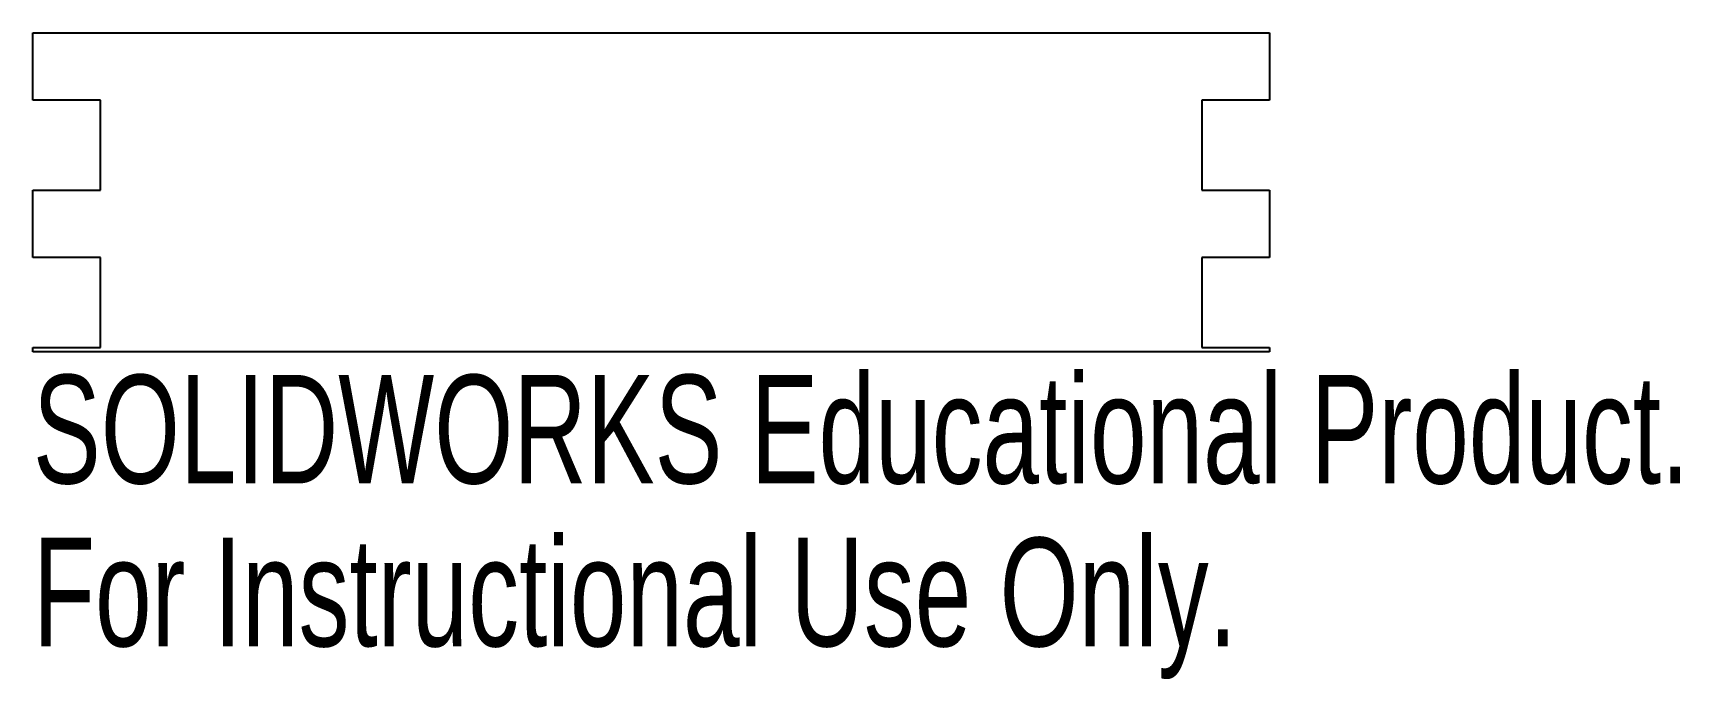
# Model space of a CAD drawing. Header units: millimetres. Extents: x -27.5 to 45.8, y -21.7 to 7.1.
import ezdxf

# ---------------------------------------------------------------- set-up
doc = ezdxf.new("R2010")
doc.units = ezdxf.units.MM
doc.styles.add('SLDTEXTSTYLE0', font='TXT', dxfattribs={"width": 0.7})

msp = doc.modelspace()

# ---------------------------------------------------------------- linework, layer by layer
at = {"color": 7, "linetype": 'Continuous', "lineweight": 25}
for p, q in [((-27.5, 7.1), (27.5, 7.1)), ((-27.5, 4.1), (-27.5, 7.1)), ((27.5, 7.1), (27.5, 4.1)), ((-24.5, 4.1), (-27.5, 4.1)), ((-24.5, 0.1), (-24.5, 4.1)), ((27.5, 4.1), (24.5, 4.1)), ((24.5, 4.1), (24.5, 0.1)), ((-27.5, 0.1), (-24.5, 0.1)), ((-27.5, -2.9), (-27.5, 0.1)), ((24.5, 0.1), (27.5, 0.1)), ((27.5, 0.1), (27.5, -2.9)), ((-24.5, -2.9), (-27.5, -2.9)), ((-24.5, -6.9), (-24.5, -2.9)), ((27.5, -2.9), (24.5, -2.9)), ((24.5, -2.9), (24.5, -6.9)), ((-27.5, -6.9), (-24.5, -6.9)), ((-27.5, -7.1), (-27.5, -6.9)), ((27.5, -7.1), (-27.5, -7.1)), ((24.5, -6.9), (27.5, -6.9)), ((27.5, -6.9), (27.5, -7.1))]:
    msp.add_line(p, q, dxfattribs=at)

# ---------------------------------------------------------------- texts
at = {"color": 7, "linetype": 'Continuous', "char_height": 4.83362, "attachment_point": 1, "style": 'SLDTEXTSTYLE0'}
for s, insert in [('SOLIDWORKS Educational Product.', (-27.5, -8.12)), ('For Instructional Use Only.', (-27.5, -15.37))]:
    msp.add_mtext(s, dxfattribs=dict(at, insert=insert))

doc.saveas('drawing.dxf')
